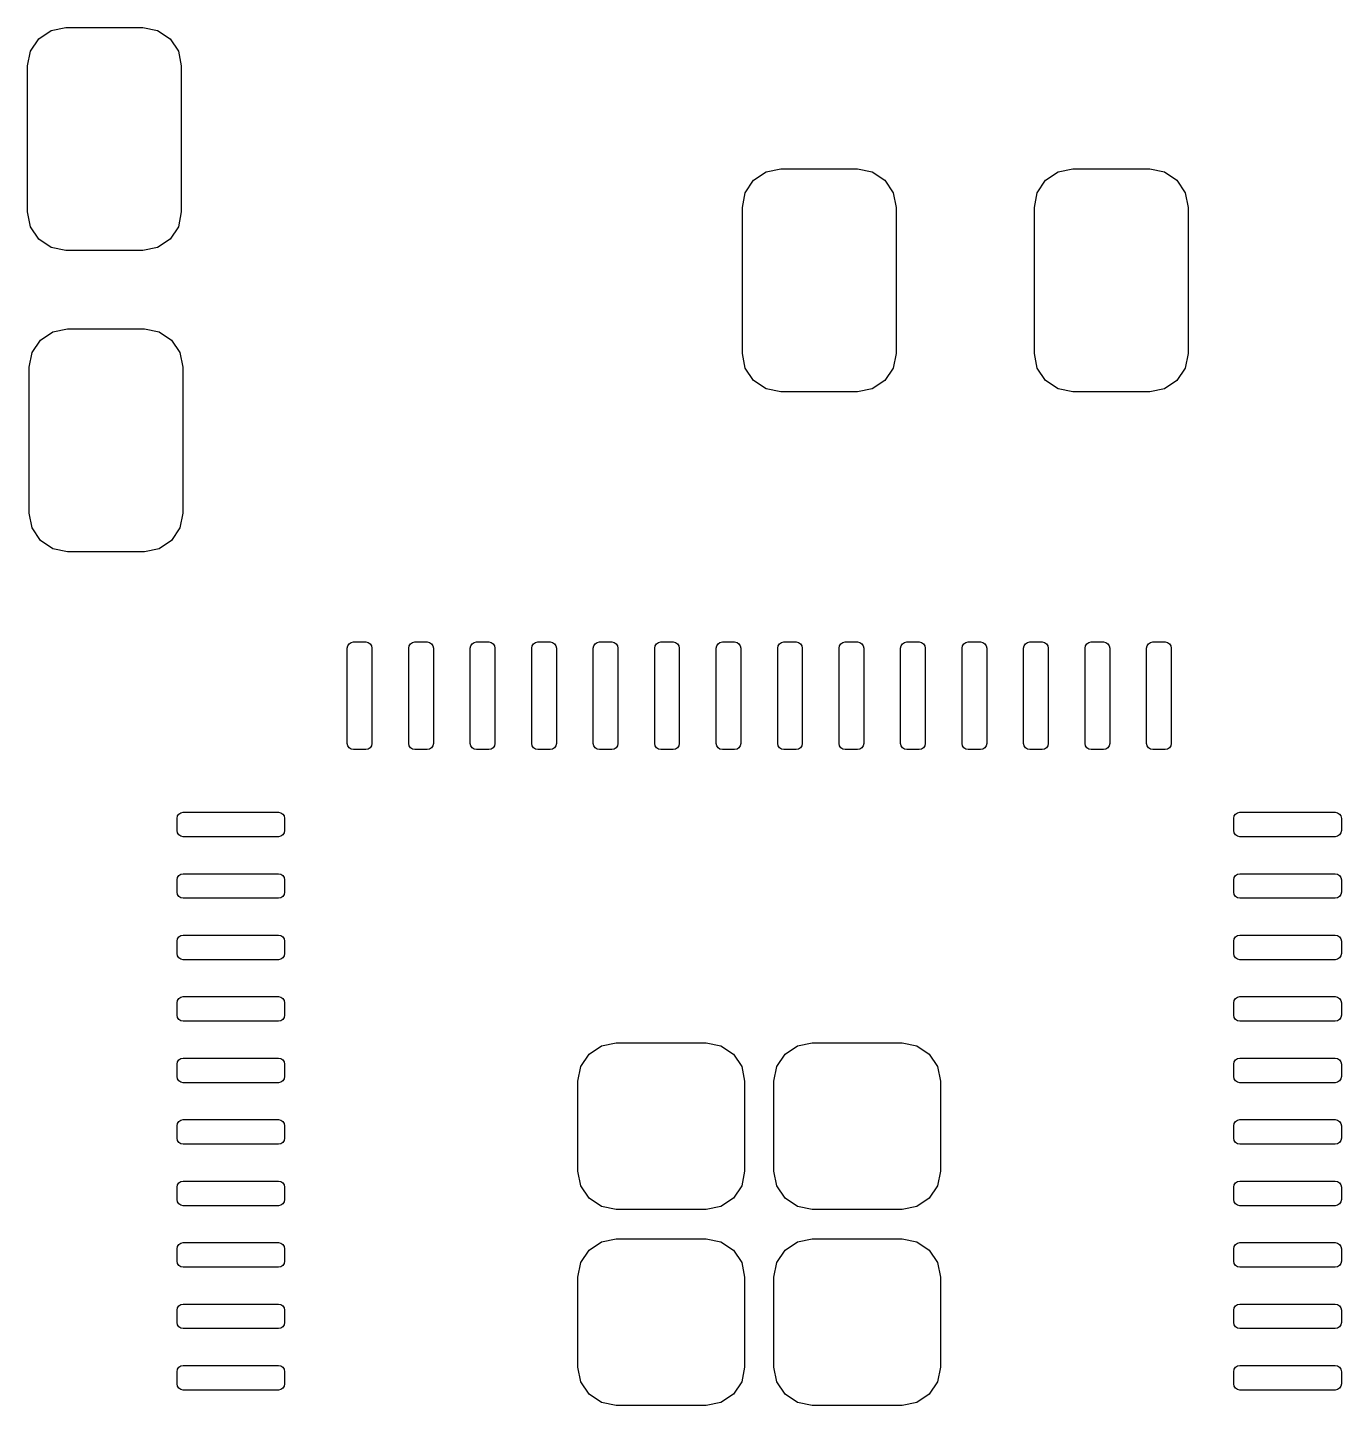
# Model space of a CAD drawing. Header units: millimetres. Extents: x 18 to 188, y -122 to -22.
# Drawn here: x 102.64 to 111.19, y -46.78 to -37.81 of the extents above; entities that cross this region are included whole.
import ezdxf

# ---------------------------------------------------------------- set-up
doc = ezdxf.new("R2010")
doc.units = ezdxf.units.MM
doc.layers.add('BLACK', color=250, linetype='CONTINUOUS')

msp = doc.modelspace()

# ---------------------------------------------------------------- linework, layer by layer
at = {"layer": 'BLACK', "linetype": 'CONTINUOUS'}
for p, q in [((102.794329, -37.83403), (102.89, -37.815)), ((102.89, -37.815), (103.39, -37.815)), ((103.39, -37.815), (103.485671, -37.83403)), ((102.65903, -37.969329), (102.713223, -37.888223)), ((102.713223, -37.888223), (102.794329, -37.83403)), ((103.485671, -37.83403), (103.566777, -37.888223)), ((103.566777, -37.888223), (103.62097, -37.969329)), ((102.64, -38.065), (102.65903, -37.969329)), ((103.62097, -37.969329), (103.64, -38.065)), ((102.64, -39.015), (102.64, -38.065)), ((103.64, -38.065), (103.64, -39.015)), ((107.30903, -38.889329), (107.363223, -38.808223)), ((107.363223, -38.808223), (107.444329, -38.75403)), ((107.444329, -38.75403), (107.54, -38.735)), ((107.54, -38.735), (108.04, -38.735)), ((108.04, -38.735), (108.135671, -38.75403)), ((108.135671, -38.75403), (108.216777, -38.808223)), ((108.216777, -38.808223), (108.27097, -38.889329)), ((109.20903, -38.889329), (109.263223, -38.808223)), ((109.263223, -38.808223), (109.344329, -38.75403)), ((109.344329, -38.75403), (109.44, -38.735)), ((109.44, -38.735), (109.94, -38.735)), ((109.94, -38.735), (110.035671, -38.75403)), ((110.035671, -38.75403), (110.116777, -38.808223)), ((110.116777, -38.808223), (110.17097, -38.889329)), ((107.29, -38.985), (107.30903, -38.889329)), ((108.27097, -38.889329), (108.29, -38.985)), ((109.19, -38.985), (109.20903, -38.889329)), ((110.17097, -38.889329), (110.19, -38.985)), ((107.29, -39.935), (107.29, -38.985)), ((108.29, -38.985), (108.29, -39.935)), ((109.19, -39.935), (109.19, -38.985)), ((110.19, -38.985), (110.19, -39.935)), ((102.65903, -39.110671), (102.64, -39.015)), ((103.64, -39.015), (103.62097, -39.110671)), ((102.713223, -39.191777), (102.65903, -39.110671)), ((103.62097, -39.110671), (103.566777, -39.191777)), ((102.794329, -39.24597), (102.713223, -39.191777)), ((102.89, -39.265), (102.794329, -39.24597)), ((103.39, -39.265), (102.89, -39.265)), ((103.485671, -39.24597), (103.39, -39.265)), ((103.566777, -39.191777), (103.485671, -39.24597)), ((102.723223, -39.848223), (102.804329, -39.79403)), ((102.804329, -39.79403), (102.9, -39.775)), ((102.9, -39.775), (103.4, -39.775)), ((103.4, -39.775), (103.495671, -39.79403)), ((103.495671, -39.79403), (103.576777, -39.848223)), ((102.66903, -39.929329), (102.723223, -39.848223)), ((103.576777, -39.848223), (103.63097, -39.929329)), ((102.65, -40.025), (102.66903, -39.929329)), ((103.63097, -39.929329), (103.65, -40.025)), ((107.30903, -40.030671), (107.29, -39.935)), ((108.29, -39.935), (108.27097, -40.030671)), ((109.20903, -40.030671), (109.19, -39.935)), ((110.19, -39.935), (110.17097, -40.030671)), ((102.65, -40.975), (102.65, -40.025)), ((103.65, -40.025), (103.65, -40.975)), ((107.363223, -40.111777), (107.30903, -40.030671)), ((108.27097, -40.030671), (108.216777, -40.111777)), ((109.263223, -40.111777), (109.20903, -40.030671)), ((110.17097, -40.030671), (110.116777, -40.111777)), ((107.444329, -40.16597), (107.363223, -40.111777)), ((108.216777, -40.111777), (108.135671, -40.16597)), ((109.344329, -40.16597), (109.263223, -40.111777)), ((110.116777, -40.111777), (110.035671, -40.16597)), ((107.54, -40.185), (107.444329, -40.16597)), ((108.04, -40.185), (107.54, -40.185)), ((108.135671, -40.16597), (108.04, -40.185)), ((109.44, -40.185), (109.344329, -40.16597)), ((109.94, -40.185), (109.44, -40.185)), ((110.035671, -40.16597), (109.94, -40.185)), ((102.66903, -41.070671), (102.65, -40.975)), ((103.65, -40.975), (103.63097, -41.070671)), ((102.723223, -41.151777), (102.66903, -41.070671)), ((103.63097, -41.070671), (103.576777, -41.151777)), ((102.804329, -41.20597), (102.723223, -41.151777)), ((102.9, -41.225), (102.804329, -41.20597)), ((103.4, -41.225), (102.9, -41.225)), ((103.495671, -41.20597), (103.4, -41.225)), ((103.576777, -41.151777), (103.495671, -41.20597)), ((104.72, -41.8525), (104.723045, -41.837193)), ((104.72, -42.4725), (104.72, -41.8525)), ((104.723045, -41.837193), (104.731716, -41.824216)), ((104.731716, -41.824216), (104.744693, -41.815545)), ((104.744693, -41.815545), (104.76, -41.8125)), ((104.76, -41.8125), (104.84, -41.8125)), ((104.84, -41.8125), (104.855307, -41.815545)), ((104.855307, -41.815545), (104.868284, -41.824216)), ((104.868284, -41.824216), (104.876955, -41.837193)), ((104.876955, -41.837193), (104.88, -41.8525)), ((104.88, -41.8525), (104.88, -42.4725)), ((105.12, -41.8525), (105.123045, -41.837193)), ((105.12, -42.4725), (105.12, -41.8525)), ((105.123045, -41.837193), (105.131716, -41.824216)), ((105.131716, -41.824216), (105.144693, -41.815545)), ((105.144693, -41.815545), (105.16, -41.8125)), ((105.16, -41.8125), (105.24, -41.8125)), ((105.24, -41.8125), (105.255307, -41.815545)), ((105.255307, -41.815545), (105.268284, -41.824216)), ((105.268284, -41.824216), (105.276955, -41.837193)), ((105.276955, -41.837193), (105.28, -41.8525)), ((105.28, -41.8525), (105.28, -42.4725)), ((105.52, -41.8525), (105.523045, -41.837193)), ((105.52, -42.4725), (105.52, -41.8525)), ((105.523045, -41.837193), (105.531716, -41.824216)), ((105.531716, -41.824216), (105.544693, -41.815545)), ((105.544693, -41.815545), (105.56, -41.8125)), ((105.56, -41.8125), (105.64, -41.8125)), ((105.64, -41.8125), (105.655307, -41.815545)), ((105.655307, -41.815545), (105.668284, -41.824216)), ((105.668284, -41.824216), (105.676955, -41.837193)), ((105.676955, -41.837193), (105.68, -41.8525)), ((105.68, -41.8525), (105.68, -42.4725)), ((105.92, -41.8525), (105.923045, -41.837193)), ((105.92, -42.4725), (105.92, -41.8525)), ((105.923045, -41.837193), (105.931716, -41.824216)), ((105.931716, -41.824216), (105.944693, -41.815545)), ((105.944693, -41.815545), (105.96, -41.8125)), ((105.96, -41.8125), (106.04, -41.8125)), ((106.04, -41.8125), (106.055307, -41.815545)), ((106.055307, -41.815545), (106.068284, -41.824216)), ((106.068284, -41.824216), (106.076955, -41.837193)), ((106.076955, -41.837193), (106.08, -41.8525)), ((106.08, -41.8525), (106.08, -42.4725)), ((106.32, -41.8525), (106.323045, -41.837193)), ((106.32, -42.4725), (106.32, -41.8525)), ((106.323045, -41.837193), (106.331716, -41.824216)), ((106.331716, -41.824216), (106.344693, -41.815545)), ((106.344693, -41.815545), (106.36, -41.8125)), ((106.36, -41.8125), (106.44, -41.8125)), ((106.44, -41.8125), (106.455307, -41.815545)), ((106.455307, -41.815545), (106.468284, -41.824216)), ((106.468284, -41.824216), (106.476955, -41.837193)), ((106.476955, -41.837193), (106.48, -41.8525)), ((106.48, -41.8525), (106.48, -42.4725)), ((106.72, -41.8525), (106.723045, -41.837193)), ((106.72, -42.4725), (106.72, -41.8525)), ((106.723045, -41.837193), (106.731716, -41.824216)), ((106.731716, -41.824216), (106.744693, -41.815545)), ((106.744693, -41.815545), (106.76, -41.8125)), ((106.76, -41.8125), (106.84, -41.8125)), ((106.84, -41.8125), (106.855307, -41.815545)), ((106.855307, -41.815545), (106.868284, -41.824216)), ((106.868284, -41.824216), (106.876955, -41.837193)), ((106.876955, -41.837193), (106.88, -41.8525)), ((106.88, -41.8525), (106.88, -42.4725)), ((107.12, -41.8525), (107.123045, -41.837193)), ((107.12, -42.4725), (107.12, -41.8525)), ((107.123045, -41.837193), (107.131716, -41.824216)), ((107.131716, -41.824216), (107.144693, -41.815545)), ((107.144693, -41.815545), (107.16, -41.8125)), ((107.16, -41.8125), (107.24, -41.8125)), ((107.24, -41.8125), (107.255307, -41.815545)), ((107.255307, -41.815545), (107.268284, -41.824216)), ((107.268284, -41.824216), (107.276955, -41.837193)), ((107.276955, -41.837193), (107.28, -41.8525)), ((107.28, -41.8525), (107.28, -42.4725)), ((107.52, -41.8525), (107.523045, -41.837193)), ((107.52, -42.4725), (107.52, -41.8525)), ((107.523045, -41.837193), (107.531716, -41.824216)), ((107.531716, -41.824216), (107.544693, -41.815545)), ((107.544693, -41.815545), (107.56, -41.8125)), ((107.56, -41.8125), (107.64, -41.8125)), ((107.64, -41.8125), (107.655307, -41.815545)), ((107.655307, -41.815545), (107.668284, -41.824216)), ((107.668284, -41.824216), (107.676955, -41.837193)), ((107.676955, -41.837193), (107.68, -41.8525)), ((107.68, -41.8525), (107.68, -42.4725)), ((107.92, -41.8525), (107.923045, -41.837193)), ((107.92, -42.4725), (107.92, -41.8525)), ((107.923045, -41.837193), (107.931716, -41.824216)), ((107.931716, -41.824216), (107.944693, -41.815545)), ((107.944693, -41.815545), (107.96, -41.8125)), ((107.96, -41.8125), (108.04, -41.8125)), ((108.04, -41.8125), (108.055307, -41.815545)), ((108.055307, -41.815545), (108.068284, -41.824216)), ((108.068284, -41.824216), (108.076955, -41.837193)), ((108.076955, -41.837193), (108.08, -41.8525)), ((108.08, -41.8525), (108.08, -42.4725)), ((108.32, -41.8525), (108.323045, -41.837193)), ((108.32, -42.4725), (108.32, -41.8525)), ((108.323045, -41.837193), (108.331716, -41.824216)), ((108.331716, -41.824216), (108.344693, -41.815545)), ((108.344693, -41.815545), (108.36, -41.8125)), ((108.36, -41.8125), (108.44, -41.8125)), ((108.44, -41.8125), (108.455307, -41.815545)), ((108.455307, -41.815545), (108.468284, -41.824216)), ((108.468284, -41.824216), (108.476955, -41.837193)), ((108.476955, -41.837193), (108.48, -41.8525)), ((108.48, -41.8525), (108.48, -42.4725)), ((108.72, -41.8525), (108.723045, -41.837193)), ((108.72, -42.4725), (108.72, -41.8525)), ((108.723045, -41.837193), (108.731716, -41.824216)), ((108.731716, -41.824216), (108.744693, -41.815545)), ((108.744693, -41.815545), (108.76, -41.8125)), ((108.76, -41.8125), (108.84, -41.8125)), ((108.84, -41.8125), (108.855307, -41.815545)), ((108.855307, -41.815545), (108.868284, -41.824216)), ((108.868284, -41.824216), (108.876955, -41.837193)), ((108.876955, -41.837193), (108.88, -41.8525)), ((108.88, -41.8525), (108.88, -42.4725)), ((109.12, -41.8525), (109.123045, -41.837193)), ((109.12, -42.4725), (109.12, -41.8525)), ((109.123045, -41.837193), (109.131716, -41.824216)), ((109.131716, -41.824216), (109.144693, -41.815545)), ((109.144693, -41.815545), (109.16, -41.8125)), ((109.16, -41.8125), (109.24, -41.8125)), ((109.24, -41.8125), (109.255307, -41.815545)), ((109.255307, -41.815545), (109.268284, -41.824216)), ((109.268284, -41.824216), (109.276955, -41.837193)), ((109.276955, -41.837193), (109.28, -41.8525)), ((109.28, -41.8525), (109.28, -42.4725)), ((109.52, -41.8525), (109.523045, -41.837193)), ((109.52, -42.4725), (109.52, -41.8525)), ((109.523045, -41.837193), (109.531716, -41.824216)), ((109.531716, -41.824216), (109.544693, -41.815545)), ((109.544693, -41.815545), (109.56, -41.8125)), ((109.56, -41.8125), (109.64, -41.8125)), ((109.64, -41.8125), (109.655307, -41.815545)), ((109.655307, -41.815545), (109.668284, -41.824216)), ((109.668284, -41.824216), (109.676955, -41.837193)), ((109.676955, -41.837193), (109.68, -41.8525)), ((109.68, -41.8525), (109.68, -42.4725)), ((109.92, -41.8525), (109.923045, -41.837193)), ((109.92, -42.4725), (109.92, -41.8525)), ((109.923045, -41.837193), (109.931716, -41.824216)), ((109.931716, -41.824216), (109.944693, -41.815545)), ((109.944693, -41.815545), (109.96, -41.8125)), ((109.96, -41.8125), (110.04, -41.8125)), ((110.04, -41.8125), (110.055307, -41.815545)), ((110.055307, -41.815545), (110.068284, -41.824216)), ((110.068284, -41.824216), (110.076955, -41.837193)), ((110.076955, -41.837193), (110.08, -41.8525)), ((110.08, -41.8525), (110.08, -42.4725)), ((104.723045, -42.487807), (104.72, -42.4725)), ((104.731716, -42.500784), (104.723045, -42.487807)), ((104.876955, -42.487807), (104.868284, -42.500784)), ((104.88, -42.4725), (104.876955, -42.487807)), ((105.123045, -42.487807), (105.12, -42.4725)), ((105.131716, -42.500784), (105.123045, -42.487807)), ((105.276955, -42.487807), (105.268284, -42.500784)), ((105.28, -42.4725), (105.276955, -42.487807)), ((105.523045, -42.487807), (105.52, -42.4725)), ((105.531716, -42.500784), (105.523045, -42.487807)), ((105.676955, -42.487807), (105.668284, -42.500784)), ((105.68, -42.4725), (105.676955, -42.487807)), ((105.923045, -42.487807), (105.92, -42.4725)), ((105.931716, -42.500784), (105.923045, -42.487807)), ((106.076955, -42.487807), (106.068284, -42.500784)), ((106.08, -42.4725), (106.076955, -42.487807)), ((106.323045, -42.487807), (106.32, -42.4725)), ((106.331716, -42.500784), (106.323045, -42.487807)), ((106.476955, -42.487807), (106.468284, -42.500784)), ((106.48, -42.4725), (106.476955, -42.487807)), ((106.723045, -42.487807), (106.72, -42.4725)), ((106.731716, -42.500784), (106.723045, -42.487807)), ((106.876955, -42.487807), (106.868284, -42.500784)), ((106.88, -42.4725), (106.876955, -42.487807)), ((107.123045, -42.487807), (107.12, -42.4725)), ((107.131716, -42.500784), (107.123045, -42.487807)), ((107.276955, -42.487807), (107.268284, -42.500784)), ((107.28, -42.4725), (107.276955, -42.487807)), ((107.523045, -42.487807), (107.52, -42.4725)), ((107.531716, -42.500784), (107.523045, -42.487807)), ((107.676955, -42.487807), (107.668284, -42.500784)), ((107.68, -42.4725), (107.676955, -42.487807)), ((107.923045, -42.487807), (107.92, -42.4725)), ((107.931716, -42.500784), (107.923045, -42.487807)), ((108.076955, -42.487807), (108.068284, -42.500784)), ((108.08, -42.4725), (108.076955, -42.487807)), ((108.323045, -42.487807), (108.32, -42.4725)), ((108.331716, -42.500784), (108.323045, -42.487807)), ((108.476955, -42.487807), (108.468284, -42.500784)), ((108.48, -42.4725), (108.476955, -42.487807)), ((108.723045, -42.487807), (108.72, -42.4725)), ((108.731716, -42.500784), (108.723045, -42.487807)), ((108.876955, -42.487807), (108.868284, -42.500784)), ((108.88, -42.4725), (108.876955, -42.487807)), ((109.123045, -42.487807), (109.12, -42.4725)), ((109.131716, -42.500784), (109.123045, -42.487807)), ((109.276955, -42.487807), (109.268284, -42.500784)), ((109.28, -42.4725), (109.276955, -42.487807)), ((109.523045, -42.487807), (109.52, -42.4725)), ((109.531716, -42.500784), (109.523045, -42.487807)), ((109.676955, -42.487807), (109.668284, -42.500784)), ((109.68, -42.4725), (109.676955, -42.487807)), ((109.923045, -42.487807), (109.92, -42.4725)), ((109.931716, -42.500784), (109.923045, -42.487807)), ((110.076955, -42.487807), (110.068284, -42.500784)), ((110.08, -42.4725), (110.076955, -42.487807)), ((104.744693, -42.509455), (104.731716, -42.500784)), ((104.76, -42.5125), (104.744693, -42.509455)), ((104.84, -42.5125), (104.76, -42.5125)), ((104.855307, -42.509455), (104.84, -42.5125)), ((104.868284, -42.500784), (104.855307, -42.509455)), ((105.144693, -42.509455), (105.131716, -42.500784)), ((105.16, -42.5125), (105.144693, -42.509455)), ((105.24, -42.5125), (105.16, -42.5125)), ((105.255307, -42.509455), (105.24, -42.5125)), ((105.268284, -42.500784), (105.255307, -42.509455)), ((105.544693, -42.509455), (105.531716, -42.500784)), ((105.56, -42.5125), (105.544693, -42.509455)), ((105.64, -42.5125), (105.56, -42.5125)), ((105.655307, -42.509455), (105.64, -42.5125)), ((105.668284, -42.500784), (105.655307, -42.509455)), ((105.944693, -42.509455), (105.931716, -42.500784)), ((105.96, -42.5125), (105.944693, -42.509455)), ((106.04, -42.5125), (105.96, -42.5125)), ((106.055307, -42.509455), (106.04, -42.5125)), ((106.068284, -42.500784), (106.055307, -42.509455)), ((106.344693, -42.509455), (106.331716, -42.500784)), ((106.36, -42.5125), (106.344693, -42.509455)), ((106.44, -42.5125), (106.36, -42.5125)), ((106.455307, -42.509455), (106.44, -42.5125)), ((106.468284, -42.500784), (106.455307, -42.509455)), ((106.744693, -42.509455), (106.731716, -42.500784)), ((106.76, -42.5125), (106.744693, -42.509455)), ((106.84, -42.5125), (106.76, -42.5125)), ((106.855307, -42.509455), (106.84, -42.5125)), ((106.868284, -42.500784), (106.855307, -42.509455)), ((107.144693, -42.509455), (107.131716, -42.500784)), ((107.16, -42.5125), (107.144693, -42.509455)), ((107.24, -42.5125), (107.16, -42.5125)), ((107.255307, -42.509455), (107.24, -42.5125)), ((107.268284, -42.500784), (107.255307, -42.509455)), ((107.544693, -42.509455), (107.531716, -42.500784)), ((107.56, -42.5125), (107.544693, -42.509455)), ((107.64, -42.5125), (107.56, -42.5125)), ((107.655307, -42.509455), (107.64, -42.5125)), ((107.668284, -42.500784), (107.655307, -42.509455)), ((107.944693, -42.509455), (107.931716, -42.500784)), ((107.96, -42.5125), (107.944693, -42.509455)), ((108.04, -42.5125), (107.96, -42.5125)), ((108.055307, -42.509455), (108.04, -42.5125)), ((108.068284, -42.500784), (108.055307, -42.509455)), ((108.344693, -42.509455), (108.331716, -42.500784)), ((108.36, -42.5125), (108.344693, -42.509455)), ((108.44, -42.5125), (108.36, -42.5125)), ((108.455307, -42.509455), (108.44, -42.5125)), ((108.468284, -42.500784), (108.455307, -42.509455)), ((108.744693, -42.509455), (108.731716, -42.500784)), ((108.76, -42.5125), (108.744693, -42.509455)), ((108.84, -42.5125), (108.76, -42.5125)), ((108.855307, -42.509455), (108.84, -42.5125)), ((108.868284, -42.500784), (108.855307, -42.509455)), ((109.144693, -42.509455), (109.131716, -42.500784)), ((109.16, -42.5125), (109.144693, -42.509455)), ((109.24, -42.5125), (109.16, -42.5125)), ((109.255307, -42.509455), (109.24, -42.5125)), ((109.268284, -42.500784), (109.255307, -42.509455)), ((109.544693, -42.509455), (109.531716, -42.500784)), ((109.56, -42.5125), (109.544693, -42.509455)), ((109.64, -42.5125), (109.56, -42.5125)), ((109.655307, -42.509455), (109.64, -42.5125)), ((109.668284, -42.500784), (109.655307, -42.509455)), ((109.944693, -42.509455), (109.931716, -42.500784)), ((109.96, -42.5125), (109.944693, -42.509455)), ((110.04, -42.5125), (109.96, -42.5125)), ((110.055307, -42.509455), (110.04, -42.5125)), ((110.068284, -42.500784), (110.055307, -42.509455)), ((103.615545, -42.944693), (103.624216, -42.931716)), ((103.624216, -42.931716), (103.637193, -42.923045)), ((103.637193, -42.923045), (103.6525, -42.92)), ((103.6525, -42.92), (104.2725, -42.92)), ((104.2725, -42.92), (104.287807, -42.923045)), ((104.287807, -42.923045), (104.300784, -42.931716)), ((104.300784, -42.931716), (104.309455, -42.944693)), ((110.490545, -42.944693), (110.499216, -42.931716)), ((110.499216, -42.931716), (110.512193, -42.923045)), ((110.512193, -42.923045), (110.5275, -42.92)), ((110.5275, -42.92), (111.1475, -42.92)), ((111.1475, -42.92), (111.162807, -42.923045)), ((111.162807, -42.923045), (111.175784, -42.931716)), ((111.175784, -42.931716), (111.184455, -42.944693)), ((103.6125, -42.96), (103.615545, -42.944693)), ((103.6125, -43.04), (103.6125, -42.96)), ((104.309455, -42.944693), (104.3125, -42.96)), ((104.3125, -42.96), (104.3125, -43.04)), ((110.4875, -42.96), (110.490545, -42.944693)), ((110.4875, -43.04), (110.4875, -42.96)), ((111.184455, -42.944693), (111.1875, -42.96)), ((111.1875, -42.96), (111.1875, -43.04)), ((103.615545, -43.055307), (103.6125, -43.04)), ((103.624216, -43.068284), (103.615545, -43.055307)), ((103.637193, -43.076955), (103.624216, -43.068284)), ((103.6525, -43.08), (103.637193, -43.076955)), ((104.2725, -43.08), (103.6525, -43.08)), ((104.287807, -43.076955), (104.2725, -43.08)), ((104.300784, -43.068284), (104.287807, -43.076955)), ((104.309455, -43.055307), (104.300784, -43.068284)), ((104.3125, -43.04), (104.309455, -43.055307)), ((110.490545, -43.055307), (110.4875, -43.04)), ((110.499216, -43.068284), (110.490545, -43.055307)), ((110.512193, -43.076955), (110.499216, -43.068284)), ((110.5275, -43.08), (110.512193, -43.076955)), ((111.1475, -43.08), (110.5275, -43.08)), ((111.162807, -43.076955), (111.1475, -43.08)), ((111.175784, -43.068284), (111.162807, -43.076955)), ((111.184455, -43.055307), (111.175784, -43.068284)), ((111.1875, -43.04), (111.184455, -43.055307)), ((103.6125, -43.36), (103.615545, -43.344693)), ((103.6125, -43.44), (103.6125, -43.36)), ((103.615545, -43.344693), (103.624216, -43.331716)), ((103.624216, -43.331716), (103.637193, -43.323045)), ((103.637193, -43.323045), (103.6525, -43.32)), ((103.6525, -43.32), (104.2725, -43.32)), ((104.2725, -43.32), (104.287807, -43.323045)), ((104.287807, -43.323045), (104.300784, -43.331716)), ((104.300784, -43.331716), (104.309455, -43.344693)), ((104.309455, -43.344693), (104.3125, -43.36)), ((104.3125, -43.36), (104.3125, -43.44)), ((110.4875, -43.36), (110.490545, -43.344693)), ((110.4875, -43.44), (110.4875, -43.36)), ((110.490545, -43.344693), (110.499216, -43.331716)), ((110.499216, -43.331716), (110.512193, -43.323045)), ((110.512193, -43.323045), (110.5275, -43.32)), ((110.5275, -43.32), (111.1475, -43.32)), ((111.1475, -43.32), (111.162807, -43.323045)), ((111.162807, -43.323045), (111.175784, -43.331716)), ((111.175784, -43.331716), (111.184455, -43.344693)), ((111.184455, -43.344693), (111.1875, -43.36)), ((111.1875, -43.36), (111.1875, -43.44)), ((103.615545, -43.455307), (103.6125, -43.44)), ((103.624216, -43.468284), (103.615545, -43.455307)), ((103.637193, -43.476955), (103.624216, -43.468284)), ((103.6525, -43.48), (103.637193, -43.476955)), ((104.287807, -43.476955), (104.2725, -43.48)), ((104.300784, -43.468284), (104.287807, -43.476955)), ((104.309455, -43.455307), (104.300784, -43.468284)), ((104.3125, -43.44), (104.309455, -43.455307)), ((110.490545, -43.455307), (110.4875, -43.44)), ((110.499216, -43.468284), (110.490545, -43.455307)), ((110.512193, -43.476955), (110.499216, -43.468284)), ((110.5275, -43.48), (110.512193, -43.476955)), ((111.162807, -43.476955), (111.1475, -43.48)), ((111.175784, -43.468284), (111.162807, -43.476955)), ((111.184455, -43.455307), (111.175784, -43.468284)), ((111.1875, -43.44), (111.184455, -43.455307)), ((104.2725, -43.48), (103.6525, -43.48)), ((111.1475, -43.48), (110.5275, -43.48)), ((103.6125, -43.76), (103.615545, -43.744693)), ((103.615545, -43.744693), (103.624216, -43.731716)), ((103.624216, -43.731716), (103.637193, -43.723045)), ((103.637193, -43.723045), (103.6525, -43.72)), ((103.6525, -43.72), (104.2725, -43.72)), ((104.2725, -43.72), (104.287807, -43.723045)), ((104.287807, -43.723045), (104.300784, -43.731716)), ((104.300784, -43.731716), (104.309455, -43.744693)), ((104.309455, -43.744693), (104.3125, -43.76)), ((110.4875, -43.76), (110.490545, -43.744693)), ((110.490545, -43.744693), (110.499216, -43.731716)), ((110.499216, -43.731716), (110.512193, -43.723045)), ((110.512193, -43.723045), (110.5275, -43.72)), ((110.5275, -43.72), (111.1475, -43.72)), ((111.1475, -43.72), (111.162807, -43.723045)), ((111.162807, -43.723045), (111.175784, -43.731716)), ((111.175784, -43.731716), (111.184455, -43.744693)), ((111.184455, -43.744693), (111.1875, -43.76)), ((103.6125, -43.84), (103.6125, -43.76)), ((104.3125, -43.76), (104.3125, -43.84)), ((110.4875, -43.84), (110.4875, -43.76)), ((111.1875, -43.76), (111.1875, -43.84)), ((103.615545, -43.855307), (103.6125, -43.84)), ((103.624216, -43.868284), (103.615545, -43.855307)), ((103.637193, -43.876955), (103.624216, -43.868284)), ((103.6525, -43.88), (103.637193, -43.876955)), ((104.2725, -43.88), (103.6525, -43.88)), ((104.287807, -43.876955), (104.2725, -43.88)), ((104.300784, -43.868284), (104.287807, -43.876955)), ((104.309455, -43.855307), (104.300784, -43.868284)), ((104.3125, -43.84), (104.309455, -43.855307)), ((110.490545, -43.855307), (110.4875, -43.84)), ((110.499216, -43.868284), (110.490545, -43.855307)), ((110.512193, -43.876955), (110.499216, -43.868284)), ((110.5275, -43.88), (110.512193, -43.876955)), ((111.1475, -43.88), (110.5275, -43.88)), ((111.162807, -43.876955), (111.1475, -43.88)), ((111.175784, -43.868284), (111.162807, -43.876955)), ((111.184455, -43.855307), (111.175784, -43.868284)), ((111.1875, -43.84), (111.184455, -43.855307)), ((103.6125, -44.16), (103.615545, -44.144693)), ((103.6125, -44.24), (103.6125, -44.16)), ((103.615545, -44.144693), (103.624216, -44.131716)), ((103.624216, -44.131716), (103.637193, -44.123045)), ((103.637193, -44.123045), (103.6525, -44.12)), ((103.6525, -44.12), (104.2725, -44.12)), ((104.2725, -44.12), (104.287807, -44.123045)), ((104.287807, -44.123045), (104.300784, -44.131716)), ((104.300784, -44.131716), (104.309455, -44.144693)), ((104.309455, -44.144693), (104.3125, -44.16)), ((104.3125, -44.16), (104.3125, -44.24)), ((110.4875, -44.16), (110.490545, -44.144693)), ((110.4875, -44.24), (110.4875, -44.16)), ((110.490545, -44.144693), (110.499216, -44.131716)), ((110.499216, -44.131716), (110.512193, -44.123045)), ((110.512193, -44.123045), (110.5275, -44.12)), ((110.5275, -44.12), (111.1475, -44.12)), ((111.1475, -44.12), (111.162807, -44.123045)), ((111.162807, -44.123045), (111.175784, -44.131716)), ((111.175784, -44.131716), (111.184455, -44.144693)), ((111.184455, -44.144693), (111.1875, -44.16)), ((111.1875, -44.16), (111.1875, -44.24)), ((103.615545, -44.255307), (103.6125, -44.24)), ((103.624216, -44.268284), (103.615545, -44.255307)), ((103.637193, -44.276955), (103.624216, -44.268284)), ((103.6525, -44.28), (103.637193, -44.276955)), ((104.2725, -44.28), (103.6525, -44.28)), ((104.287807, -44.276955), (104.2725, -44.28)), ((104.300784, -44.268284), (104.287807, -44.276955)), ((104.309455, -44.255307), (104.300784, -44.268284)), ((104.3125, -44.24), (104.309455, -44.255307)), ((110.490545, -44.255307), (110.4875, -44.24)), ((110.499216, -44.268284), (110.490545, -44.255307)), ((110.512193, -44.276955), (110.499216, -44.268284)), ((110.5275, -44.28), (110.512193, -44.276955)), ((111.1475, -44.28), (110.5275, -44.28)), ((111.162807, -44.276955), (111.1475, -44.28)), ((111.175784, -44.268284), (111.162807, -44.276955)), ((111.184455, -44.255307), (111.175784, -44.268284)), ((111.1875, -44.24), (111.184455, -44.255307)), ((106.293505, -44.493505), (106.374611, -44.439312)), ((106.374611, -44.439312), (106.470282, -44.420282)), ((106.470282, -44.420282), (107.054718, -44.420282)), ((107.054718, -44.420282), (107.150389, -44.439312)), ((107.150389, -44.439312), (107.231495, -44.493505)), ((107.568505, -44.493505), (107.649611, -44.439312)), ((107.649611, -44.439312), (107.745282, -44.420282)), ((107.745282, -44.420282), (108.329718, -44.420282)), ((108.329718, -44.420282), (108.425389, -44.439312)), ((108.425389, -44.439312), (108.506495, -44.493505)), ((103.6125, -44.56), (103.615545, -44.544693)), ((103.615545, -44.544693), (103.624216, -44.531716)), ((103.624216, -44.531716), (103.637193, -44.523045)), ((103.637193, -44.523045), (103.6525, -44.52)), ((103.6525, -44.52), (104.2725, -44.52)), ((104.2725, -44.52), (104.287807, -44.523045)), ((104.287807, -44.523045), (104.300784, -44.531716)), ((104.300784, -44.531716), (104.309455, -44.544693)), ((104.309455, -44.544693), (104.3125, -44.56)), ((106.239312, -44.574611), (106.293505, -44.493505)), ((107.231495, -44.493505), (107.285688, -44.574611)), ((107.514312, -44.574611), (107.568505, -44.493505)), ((108.506495, -44.493505), (108.560688, -44.574611)), ((110.4875, -44.56), (110.490545, -44.544693)), ((110.490545, -44.544693), (110.499216, -44.531716)), ((110.499216, -44.531716), (110.512193, -44.523045)), ((110.512193, -44.523045), (110.5275, -44.52)), ((110.5275, -44.52), (111.1475, -44.52)), ((111.1475, -44.52), (111.162807, -44.523045)), ((111.162807, -44.523045), (111.175784, -44.531716)), ((111.175784, -44.531716), (111.184455, -44.544693)), ((111.184455, -44.544693), (111.1875, -44.56)), ((103.6125, -44.64), (103.6125, -44.56)), ((103.615545, -44.655307), (103.6125, -44.64)), ((104.3125, -44.64), (104.309455, -44.655307)), ((104.3125, -44.56), (104.3125, -44.64)), ((106.220282, -44.670282), (106.239312, -44.574611)), ((107.285688, -44.574611), (107.304718, -44.670282)), ((107.495282, -44.670282), (107.514312, -44.574611)), ((108.560688, -44.574611), (108.579718, -44.670282)), ((110.4875, -44.64), (110.4875, -44.56)), ((110.490545, -44.655307), (110.4875, -44.64)), ((111.1875, -44.64), (111.184455, -44.655307)), ((111.1875, -44.56), (111.1875, -44.64)), ((103.624216, -44.668284), (103.615545, -44.655307)), ((103.637193, -44.676955), (103.624216, -44.668284)), ((103.6525, -44.68), (103.637193, -44.676955)), ((104.2725, -44.68), (103.6525, -44.68)), ((104.287807, -44.676955), (104.2725, -44.68)), ((104.300784, -44.668284), (104.287807, -44.676955)), ((104.309455, -44.655307), (104.300784, -44.668284)), ((106.220282, -45.254718), (106.220282, -44.670282)), ((107.304718, -44.670282), (107.304718, -45.254718)), ((107.495282, -45.254718), (107.495282, -44.670282)), ((108.579718, -44.670282), (108.579718, -45.254718)), ((110.499216, -44.668284), (110.490545, -44.655307)), ((110.512193, -44.676955), (110.499216, -44.668284)), ((110.5275, -44.68), (110.512193, -44.676955)), ((111.1475, -44.68), (110.5275, -44.68)), ((111.162807, -44.676955), (111.1475, -44.68)), ((111.175784, -44.668284), (111.162807, -44.676955)), ((111.184455, -44.655307), (111.175784, -44.668284)), ((103.6125, -44.96), (103.615545, -44.944693)), ((103.6125, -45.04), (103.6125, -44.96)), ((103.615545, -44.944693), (103.624216, -44.931716)), ((103.624216, -44.931716), (103.637193, -44.923045)), ((103.637193, -44.923045), (103.6525, -44.92)), ((103.6525, -44.92), (104.2725, -44.92)), ((104.2725, -44.92), (104.287807, -44.923045)), ((104.287807, -44.923045), (104.300784, -44.931716)), ((104.300784, -44.931716), (104.309455, -44.944693)), ((104.309455, -44.944693), (104.3125, -44.96)), ((104.3125, -44.96), (104.3125, -45.04)), ((110.4875, -44.96), (110.490545, -44.944693)), ((110.4875, -45.04), (110.4875, -44.96)), ((110.490545, -44.944693), (110.499216, -44.931716)), ((110.499216, -44.931716), (110.512193, -44.923045)), ((110.512193, -44.923045), (110.5275, -44.92)), ((110.5275, -44.92), (111.1475, -44.92)), ((111.1475, -44.92), (111.162807, -44.923045)), ((111.162807, -44.923045), (111.175784, -44.931716)), ((111.175784, -44.931716), (111.184455, -44.944693)), ((111.184455, -44.944693), (111.1875, -44.96)), ((111.1875, -44.96), (111.1875, -45.04)), ((103.615545, -45.055307), (103.6125, -45.04)), ((103.624216, -45.068284), (103.615545, -45.055307)), ((103.637193, -45.076955), (103.624216, -45.068284)), ((103.6525, -45.08), (103.637193, -45.076955)), ((104.2725, -45.08), (103.6525, -45.08)), ((104.287807, -45.076955), (104.2725, -45.08)), ((104.300784, -45.068284), (104.287807, -45.076955)), ((104.309455, -45.055307), (104.300784, -45.068284)), ((104.3125, -45.04), (104.309455, -45.055307)), ((110.490545, -45.055307), (110.4875, -45.04)), ((110.499216, -45.068284), (110.490545, -45.055307)), ((110.512193, -45.076955), (110.499216, -45.068284)), ((110.5275, -45.08), (110.512193, -45.076955)), ((111.1475, -45.08), (110.5275, -45.08)), ((111.162807, -45.076955), (111.1475, -45.08)), ((111.175784, -45.068284), (111.162807, -45.076955)), ((111.184455, -45.055307), (111.175784, -45.068284)), ((111.1875, -45.04), (111.184455, -45.055307)), ((106.239312, -45.350389), (106.220282, -45.254718)), ((107.304718, -45.254718), (107.285688, -45.350389)), ((107.514312, -45.350389), (107.495282, -45.254718)), ((108.579718, -45.254718), (108.560688, -45.350389)), ((103.6125, -45.36), (103.615545, -45.344693)), ((103.6125, -45.44), (103.6125, -45.36)), ((103.615545, -45.344693), (103.624216, -45.331716)), ((103.624216, -45.331716), (103.637193, -45.323045)), ((103.637193, -45.323045), (103.6525, -45.32)), ((103.6525, -45.32), (104.2725, -45.32)), ((104.2725, -45.32), (104.287807, -45.323045)), ((104.287807, -45.323045), (104.300784, -45.331716)), ((104.300784, -45.331716), (104.309455, -45.344693)), ((104.309455, -45.344693), (104.3125, -45.36)), ((104.3125, -45.36), (104.3125, -45.44)), ((106.293505, -45.431495), (106.239312, -45.350389)), ((107.285688, -45.350389), (107.231495, -45.431495)), ((107.568505, -45.431495), (107.514312, -45.350389)), ((108.560688, -45.350389), (108.506495, -45.431495)), ((110.4875, -45.36), (110.490545, -45.344693)), ((110.4875, -45.44), (110.4875, -45.36)), ((110.490545, -45.344693), (110.499216, -45.331716)), ((110.499216, -45.331716), (110.512193, -45.323045)), ((110.512193, -45.323045), (110.5275, -45.32)), ((110.5275, -45.32), (111.1475, -45.32)), ((111.1475, -45.32), (111.162807, -45.323045)), ((111.162807, -45.323045), (111.175784, -45.331716)), ((111.175784, -45.331716), (111.184455, -45.344693)), ((111.184455, -45.344693), (111.1875, -45.36)), ((111.1875, -45.36), (111.1875, -45.44)), ((103.615545, -45.455307), (103.6125, -45.44)), ((104.3125, -45.44), (104.309455, -45.455307)), ((106.374611, -45.485688), (106.293505, -45.431495)), ((107.231495, -45.431495), (107.150389, -45.485688)), ((107.649611, -45.485688), (107.568505, -45.431495)), ((108.506495, -45.431495), (108.425389, -45.485688)), ((110.490545, -45.455307), (110.4875, -45.44)), ((111.1875, -45.44), (111.184455, -45.455307)), ((103.624216, -45.468284), (103.615545, -45.455307)), ((103.637193, -45.476955), (103.624216, -45.468284)), ((103.6525, -45.48), (103.637193, -45.476955)), ((104.2725, -45.48), (103.6525, -45.48)), ((104.287807, -45.476955), (104.2725, -45.48)), ((104.300784, -45.468284), (104.287807, -45.476955)), ((104.309455, -45.455307), (104.300784, -45.468284)), ((106.470282, -45.504718), (106.374611, -45.485688)), ((107.054718, -45.504718), (106.470282, -45.504718)), ((107.150389, -45.485688), (107.054718, -45.504718)), ((107.745282, -45.504718), (107.649611, -45.485688)), ((108.329718, -45.504718), (107.745282, -45.504718)), ((108.425389, -45.485688), (108.329718, -45.504718)), ((110.499216, -45.468284), (110.490545, -45.455307)), ((110.512193, -45.476955), (110.499216, -45.468284)), ((110.5275, -45.48), (110.512193, -45.476955)), ((111.1475, -45.48), (110.5275, -45.48)), ((111.162807, -45.476955), (111.1475, -45.48)), ((111.175784, -45.468284), (111.162807, -45.476955)), ((111.184455, -45.455307), (111.175784, -45.468284)), ((103.637193, -45.723045), (103.6525, -45.72)), ((103.6525, -45.72), (104.2725, -45.72)), ((104.2725, -45.72), (104.287807, -45.723045)), ((106.293505, -45.768505), (106.374611, -45.714312)), ((106.374611, -45.714312), (106.470282, -45.695282)), ((106.470282, -45.695282), (107.054718, -45.695282)), ((107.054718, -45.695282), (107.150389, -45.714312)), ((107.150389, -45.714312), (107.231495, -45.768505)), ((107.568505, -45.768505), (107.649611, -45.714312)), ((107.649611, -45.714312), (107.745282, -45.695282)), ((107.745282, -45.695282), (108.329718, -45.695282)), ((108.329718, -45.695282), (108.425389, -45.714312)), ((108.425389, -45.714312), (108.506495, -45.768505)), ((110.512193, -45.723045), (110.5275, -45.72)), ((110.5275, -45.72), (111.1475, -45.72)), ((111.1475, -45.72), (111.162807, -45.723045)), ((103.6125, -45.76), (103.615545, -45.744693)), ((103.6125, -45.84), (103.6125, -45.76)), ((103.615545, -45.744693), (103.624216, -45.731716)), ((103.624216, -45.731716), (103.637193, -45.723045)), ((104.287807, -45.723045), (104.300784, -45.731716)), ((104.300784, -45.731716), (104.309455, -45.744693)), ((104.309455, -45.744693), (104.3125, -45.76)), ((104.3125, -45.76), (104.3125, -45.84)), ((106.239312, -45.849611), (106.293505, -45.768505)), ((107.231495, -45.768505), (107.285688, -45.849611)), ((107.514312, -45.849611), (107.568505, -45.768505)), ((108.506495, -45.768505), (108.560688, -45.849611)), ((110.4875, -45.76), (110.490545, -45.744693)), ((110.4875, -45.84), (110.4875, -45.76)), ((110.490545, -45.744693), (110.499216, -45.731716)), ((110.499216, -45.731716), (110.512193, -45.723045)), ((111.162807, -45.723045), (111.175784, -45.731716)), ((111.175784, -45.731716), (111.184455, -45.744693)), ((111.184455, -45.744693), (111.1875, -45.76)), ((111.1875, -45.76), (111.1875, -45.84)), ((103.615545, -45.855307), (103.6125, -45.84)), ((103.624216, -45.868284), (103.615545, -45.855307)), ((103.637193, -45.876955), (103.624216, -45.868284)), ((103.6525, -45.88), (103.637193, -45.876955)), ((104.2725, -45.88), (103.6525, -45.88)), ((104.287807, -45.876955), (104.2725, -45.88)), ((104.300784, -45.868284), (104.287807, -45.876955)), ((104.309455, -45.855307), (104.300784, -45.868284)), ((104.3125, -45.84), (104.309455, -45.855307)), ((106.220282, -45.945282), (106.239312, -45.849611)), ((107.285688, -45.849611), (107.304718, -45.945282)), ((107.495282, -45.945282), (107.514312, -45.849611)), ((108.560688, -45.849611), (108.579718, -45.945282)), ((110.490545, -45.855307), (110.4875, -45.84)), ((110.499216, -45.868284), (110.490545, -45.855307)), ((110.512193, -45.876955), (110.499216, -45.868284)), ((110.5275, -45.88), (110.512193, -45.876955)), ((111.1475, -45.88), (110.5275, -45.88)), ((111.162807, -45.876955), (111.1475, -45.88)), ((111.175784, -45.868284), (111.162807, -45.876955)), ((111.184455, -45.855307), (111.175784, -45.868284)), ((111.1875, -45.84), (111.184455, -45.855307)), ((106.220282, -46.529718), (106.220282, -45.945282)), ((107.304718, -45.945282), (107.304718, -46.529718)), ((107.495282, -46.529718), (107.495282, -45.945282)), ((108.579718, -45.945282), (108.579718, -46.529718)), ((103.6125, -46.16), (103.615545, -46.144693)), ((103.6125, -46.24), (103.6125, -46.16)), ((103.615545, -46.144693), (103.624216, -46.131716)), ((103.624216, -46.131716), (103.637193, -46.123045)), ((103.637193, -46.123045), (103.6525, -46.12)), ((103.6525, -46.12), (104.2725, -46.12)), ((104.2725, -46.12), (104.287807, -46.123045)), ((104.287807, -46.123045), (104.300784, -46.131716)), ((104.300784, -46.131716), (104.309455, -46.144693)), ((104.309455, -46.144693), (104.3125, -46.16)), ((104.3125, -46.16), (104.3125, -46.24)), ((110.4875, -46.16), (110.490545, -46.144693)), ((110.4875, -46.24), (110.4875, -46.16)), ((110.490545, -46.144693), (110.499216, -46.131716)), ((110.499216, -46.131716), (110.512193, -46.123045)), ((110.512193, -46.123045), (110.5275, -46.12)), ((110.5275, -46.12), (111.1475, -46.12)), ((111.1475, -46.12), (111.162807, -46.123045)), ((111.162807, -46.123045), (111.175784, -46.131716)), ((111.175784, -46.131716), (111.184455, -46.144693)), ((111.184455, -46.144693), (111.1875, -46.16)), ((111.1875, -46.16), (111.1875, -46.24)), ((103.615545, -46.255307), (103.6125, -46.24)), ((103.624216, -46.268284), (103.615545, -46.255307)), ((104.309455, -46.255307), (104.300784, -46.268284)), ((104.3125, -46.24), (104.309455, -46.255307)), ((110.490545, -46.255307), (110.4875, -46.24)), ((110.499216, -46.268284), (110.490545, -46.255307)), ((111.184455, -46.255307), (111.175784, -46.268284)), ((111.1875, -46.24), (111.184455, -46.255307)), ((103.637193, -46.276955), (103.624216, -46.268284)), ((103.6525, -46.28), (103.637193, -46.276955)), ((104.2725, -46.28), (103.6525, -46.28)), ((104.287807, -46.276955), (104.2725, -46.28)), ((104.300784, -46.268284), (104.287807, -46.276955)), ((110.512193, -46.276955), (110.499216, -46.268284)), ((110.5275, -46.28), (110.512193, -46.276955)), ((111.1475, -46.28), (110.5275, -46.28)), ((111.162807, -46.276955), (111.1475, -46.28)), ((111.175784, -46.268284), (111.162807, -46.276955)), ((103.624216, -46.531716), (103.637193, -46.523045)), ((103.637193, -46.523045), (103.6525, -46.52)), ((103.6525, -46.52), (104.2725, -46.52)), ((104.2725, -46.52), (104.287807, -46.523045)), ((104.287807, -46.523045), (104.300784, -46.531716)), ((110.499216, -46.531716), (110.512193, -46.523045)), ((110.512193, -46.523045), (110.5275, -46.52)), ((110.5275, -46.52), (111.1475, -46.52)), ((111.1475, -46.52), (111.162807, -46.523045)), ((111.162807, -46.523045), (111.175784, -46.531716)), ((103.6125, -46.56), (103.615545, -46.544693)), ((103.6125, -46.64), (103.6125, -46.56)), ((103.615545, -46.544693), (103.624216, -46.531716)), ((104.300784, -46.531716), (104.309455, -46.544693)), ((104.309455, -46.544693), (104.3125, -46.56)), ((104.3125, -46.56), (104.3125, -46.64)), ((106.239312, -46.625389), (106.220282, -46.529718)), ((107.304718, -46.529718), (107.285688, -46.625389)), ((107.514312, -46.625389), (107.495282, -46.529718)), ((108.579718, -46.529718), (108.560688, -46.625389)), ((110.4875, -46.56), (110.490545, -46.544693)), ((110.4875, -46.64), (110.4875, -46.56)), ((110.490545, -46.544693), (110.499216, -46.531716)), ((111.175784, -46.531716), (111.184455, -46.544693)), ((111.184455, -46.544693), (111.1875, -46.56)), ((111.1875, -46.56), (111.1875, -46.64)), ((103.615545, -46.655307), (103.6125, -46.64)), ((103.624216, -46.668284), (103.615545, -46.655307)), ((103.637193, -46.676955), (103.624216, -46.668284)), ((103.6525, -46.68), (103.637193, -46.676955)), ((104.2725, -46.68), (103.6525, -46.68)), ((104.287807, -46.676955), (104.2725, -46.68)), ((104.300784, -46.668284), (104.287807, -46.676955)), ((104.309455, -46.655307), (104.300784, -46.668284)), ((104.3125, -46.64), (104.309455, -46.655307)), ((106.293505, -46.706495), (106.239312, -46.625389)), ((107.285688, -46.625389), (107.231495, -46.706495)), ((107.568505, -46.706495), (107.514312, -46.625389)), ((108.560688, -46.625389), (108.506495, -46.706495)), ((110.490545, -46.655307), (110.4875, -46.64)), ((110.499216, -46.668284), (110.490545, -46.655307)), ((110.512193, -46.676955), (110.499216, -46.668284)), ((110.5275, -46.68), (110.512193, -46.676955)), ((111.1475, -46.68), (110.5275, -46.68)), ((111.162807, -46.676955), (111.1475, -46.68)), ((111.175784, -46.668284), (111.162807, -46.676955)), ((111.184455, -46.655307), (111.175784, -46.668284)), ((111.1875, -46.64), (111.184455, -46.655307)), ((106.374611, -46.760688), (106.293505, -46.706495)), ((106.470282, -46.779718), (106.374611, -46.760688)), ((107.054718, -46.779718), (106.470282, -46.779718)), ((107.150389, -46.760688), (107.054718, -46.779718)), ((107.231495, -46.706495), (107.150389, -46.760688)), ((107.649611, -46.760688), (107.568505, -46.706495)), ((107.745282, -46.779718), (107.649611, -46.760688)), ((108.329718, -46.779718), (107.745282, -46.779718)), ((108.425389, -46.760688), (108.329718, -46.779718)), ((108.506495, -46.706495), (108.425389, -46.760688))]:
    msp.add_line(p, q, dxfattribs=at)

doc.saveas('drawing.dxf')
